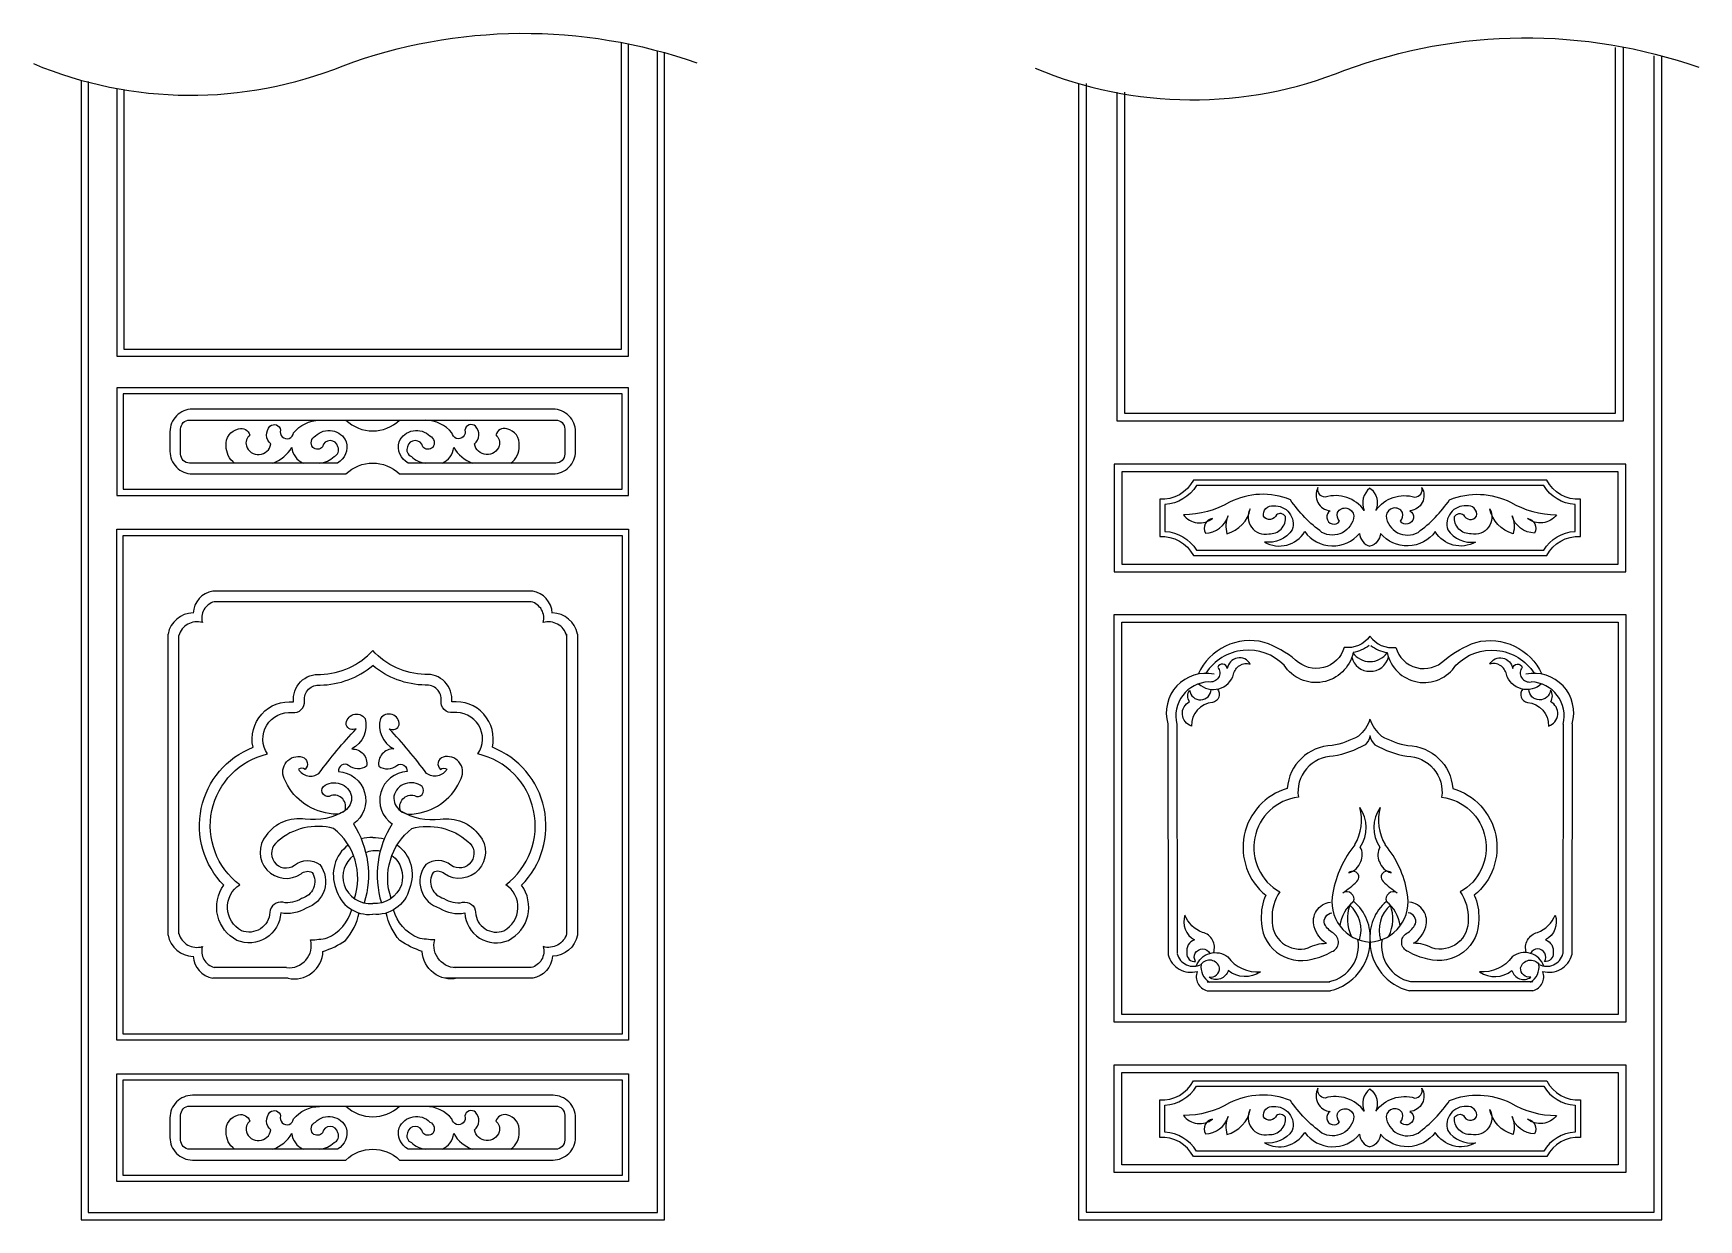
# Model space of a CAD drawing. Extents: x -66030 to 95157, y -13132 to 45879.
# Drawn here: x -27131 to -25962, y 33155 to 33988 of the extents above; entities that cross this region are included whole.
import ezdxf

# ---------------------------------------------------------------- set-up
doc = ezdxf.new("R2010")
doc.units = 0
doc.header["$LTSCALE"] = 100
doc.header["$MEASUREMENT"] = 0
doc.layers.add('3', color=11, linetype='CONTINUOUS')
doc.layers.add('4', color=121, linetype='CONTINUOUS')

msp = doc.modelspace()

# ---------------------------------------------------------------- linework, layer by layer
at = {"layer": '3'}
for p, q in [((-27004.6, 33596.3), (-26780, 33596.3)), ((-26781, 33588.7), (-27003.6, 33588.7)), ((-27028.4, 33355.8), (-27028.4, 33565)), ((-26952.7, 33332), (-27003.6, 33332)), ((-26951.7, 33324.5), (-27004.6, 33324.5))]:
    msp.add_line(p, q, dxfattribs=at)
for points in [[(-27130.5, 33966.3, 0.197288), (-26913.1, 33964.8, -0.174961), (-26664.7, 33966.8)], [(-26427.4, 33963.1, 0.197288), (-26210, 33961.6, -0.174961), (-25961.6, 33963.7)], [(-26929.6, 33686, 0.178594), (-26919.4, 33690.6, 0.448747), (-26916.8, 33697.4, 0.823263), (-26927.5, 33697.4, -0.442807), (-26934.3, 33697, -0.485729), (-26932.5, 33705, -0.531012), (-26910.9, 33701, -0.35222), (-26917.1, 33686), (-27020.8, 33686, -0.414214), (-27027.1, 33692.3), (-27027.1, 33709.9, -0.414214), (-27020.8, 33716.2), (-26873.4, 33716.2), (-26763.8, 33716.2, -0.414214), (-26757.5, 33709.9), (-26757.5, 33692.3, -0.414214), (-26763.8, 33686), (-26867.4, 33686, -0.35222), (-26873.7, 33701, -0.531012), (-26852.1, 33705, -0.485729), (-26850.2, 33697, -0.442807), (-26857.1, 33697.4, 0.823263), (-26867.8, 33697.4, 0.448747), (-26865.1, 33690.6, 0.178594), (-26855, 33686)], [(-26989.2, 33686, -0.253789), (-26995.1, 33698, -0.403966), (-26986.4, 33710, -0.415459), (-26978.6, 33705.7, 0.29198), (-26981, 33698.1, 0.790151), (-26963.8, 33699.4, -0.436323), (-26964.4, 33711.8, -0.612531), (-26957, 33709.2, 1.098798), (-26947.9, 33707.2, -0.221423), (-26929.6, 33716)], [(-26795.4, 33686, 0.253789), (-26789.5, 33698, 0.403966), (-26798.2, 33710, 0.415459), (-26805.9, 33705.7, -0.29198), (-26803.5, 33698.1, -0.790151), (-26820.8, 33699.4, 0.436323), (-26820.2, 33711.8, 0.612531), (-26827.6, 33709.2, -1.098798), (-26836.7, 33707.2, 0.221423), (-26855, 33716)], [(-26192.3, 33668.4, 0.351677), (-26196.3, 33652.8, 0.319179), (-26223.7, 33662.1, -0.475498), (-26228.8, 33668.8, 0.541097), (-26220.2, 33652.5, 1.228981), (-26213.7, 33645.2, -0.236298), (-26215.2, 33651.3, -0.733821), (-26203.6, 33649, -0.538271), (-26226, 33637.4, -0.087144), (-26248.2, 33660.3, 0.217222), (-26290.9, 33658.5, -0.131581), (-26323.2, 33649.7, 0.423298), (-26302.8, 33647.2, 0.523747), (-26307.8, 33636.9, 0.326676), (-26291.9, 33649, 0.182176), (-26292.7, 33636.4, 0.287742), (-26276.3, 33654, 0.645103), (-26263.3, 33636.4, 0.471072), (-26251.7, 33648.5, 0.446065), (-26258, 33649.7, -0.603511), (-26267, 33648.7, -0.535377), (-26260, 33656, -0.53642), (-26246.9, 33639.2, -0.287098), (-26266.3, 33630.6, 0.410592), (-26238.1, 33637.9, 0.490652), (-26199.6, 33636.7, 0.324628), (-26192.3, 33627.7, 0.324628)], [(-26192.3, 33668.4, -0.351677), (-26188.3, 33652.8, -0.319179), (-26160.8, 33662.1, 0.475498), (-26155.8, 33668.8, -0.541097), (-26164.3, 33652.5, -1.228981), (-26170.9, 33645.2, 0.236298), (-26169.4, 33651.3, 0.733821), (-26181, 33649, 0.538271), (-26158.6, 33637.4, 0.087144), (-26136.4, 33660.3, -0.217222), (-26093.6, 33658.5, 0.131581), (-26061.4, 33649.7, -0.423298), (-26081.8, 33647.2, -0.523747), (-26076.8, 33636.9, -0.326676), (-26092.6, 33649, -0.182176), (-26091.9, 33636.4, -0.287742), (-26108.2, 33654, -0.645103), (-26121.3, 33636.4, -0.471072), (-26132.9, 33648.5, -0.446065), (-26126.6, 33649.7, 0.603511), (-26117.5, 33648.7, 0.535377), (-26124.6, 33656, 0.53642), (-26137.7, 33639.2, 0.287098), (-26118.3, 33630.6, -0.410592), (-26146.5, 33637.9, -0.490652), (-26185, 33636.7, -0.324628), (-26192.3, 33627.7, -0.324628)], [(-26748.6, 33566), (-26748.6, 33354.8, -0.353091), (-26766.2, 33340, -0.344534), (-26780, 33324.5), (-26841.6, 33324.5)], [(-26756.2, 33566), (-26756.2, 33355.8, -0.417311), (-26772.6, 33346.7, -0.414462), (-26781, 33332), (-26835.4, 33332)], [(-26192.3, 33564.5, -0.280899), (-26210.4, 33556.7, -0.571033), (-26244.5, 33547.8, 0.08634), (-26266.5, 33560.2, 0.361623), (-26313, 33538)], [(-26192.3, 33564.5, 0.280899), (-26174.2, 33556.7, 0.571033), (-26140, 33547.8, -0.08634), (-26118.1, 33560.2, -0.361623), (-26071.6, 33538)], [(-26905.2, 33380.5, 0.319662), (-26919.8, 33429.6, 0.253155), (-26959.1, 33420.5, 0.994763), (-26947.2, 33403.8, -0.342748), (-26929.4, 33404.3, -0.52442), (-26939.1, 33373.7, -0.192389), (-26956.9, 33370.4, -0.520235), (-26987.6, 33351.1, -0.459429), (-26996.8, 33389.8, -0.538219), (-26976.3, 33486.6, -0.514777), (-26947.8, 33518.4, -0.472133), (-26928.9, 33537.7, 0.202667), (-26892.3, 33554.4)], [(-26879.4, 33380.6, -0.319492), (-26864.8, 33429.6, -0.253155), (-26825.5, 33420.5, -0.994763), (-26837.4, 33403.8, 0.342748), (-26855.1, 33404.3, 0.52442), (-26845.4, 33373.7, 0.192389), (-26827.7, 33370.4, 0.520235), (-26797, 33351.1, 0.459429), (-26787.8, 33389.8, 0.538219), (-26808.3, 33486.6, 0.514777), (-26836.8, 33518.4, 0.472133), (-26855.7, 33537.7, -0.202667), (-26892.3, 33554.4)], [(-26312.6, 33531.1, 0.553864), (-26288, 33537.8, -0.438091), (-26276.3, 33545, 0.706034), (-26292.5, 33541.9, 0.784724), (-26299.2, 33542.8, -0.703615), (-26305.5, 33532.5)], [(-26192.8, 33558.1, -0.123016), (-26204.2, 33553, -0.669443), (-26252.6, 33544.2, 0.479366), (-26307.5, 33538.6, 0.479366)], [(-26205.1, 33549.8, 0.355122), (-26192.3, 33539.9, 0.355122), (-26179.4, 33549.8, 0.355122)], [(-26191.8, 33558.1, 0.123016), (-26180.3, 33553, 0.669443), (-26132, 33544.2, -0.479366), (-26077.1, 33538.6, -0.479366)], [(-26071.9, 33531.1, -0.553864), (-26096.6, 33537.8, 0.438091), (-26108.3, 33545, -0.706034), (-26092.1, 33541.9, -0.784724), (-26085.4, 33542.8, 0.703615), (-26079.1, 33532.5)], [(-26911.8, 33442, -0.166488), (-26939.7, 33436.1, 0.280844), (-26967.1, 33424.8, 0.87011), (-26942.6, 33397.8, -0.310413), (-26934.8, 33398.8, -0.519696), (-26942.3, 33380.6, -0.208311), (-26955.4, 33377.8, 0.45944), (-26964.5, 33370.8, -0.513732), (-26984.4, 33357.9, -0.571888), (-26985.6, 33390.1, -0.638145), (-26966.2, 33481.9, -0.639756), (-26948.6, 33510.9, 0.481075), (-26940.2, 33519.2, -0.482823), (-26929.2, 33530.2, 0.171186), (-26892.3, 33544, 0.171186)], [(-26872.8, 33442, 0.166488), (-26844.9, 33436.1, -0.280844), (-26817.4, 33424.8, -0.87011), (-26842, 33397.8, 0.310413), (-26849.8, 33398.8, 0.519696), (-26842.3, 33380.6, 0.208311), (-26829.2, 33377.8, -0.45944), (-26820.1, 33370.8, 0.513732), (-26800.2, 33357.9, 0.571888), (-26798.9, 33390.1, 0.638145), (-26818.4, 33481.9, 0.639756), (-26836, 33510.9, -0.481075), (-26844.3, 33519.2, 0.482823), (-26855.4, 33530.2, -0.171186), (-26892.3, 33544, -0.171186)], [(-26299.4, 33527.4, -0.576868), (-26302.8, 33518.1, 0.39786), (-26317.6, 33501.5, -0.671653), (-26318.9, 33518.6, -0.337439), (-26318.9, 33526.6, 0.914578), (-26303.7, 33527.1, 0.914578)], [(-26085.1, 33527.4, 0.576868), (-26081.8, 33518.1, -0.39786), (-26067, 33501.5, 0.671653), (-26065.6, 33518.6, 0.337439), (-26065.6, 33526.6, -0.914578), (-26080.9, 33527.1, -0.914578)], [(-26911.8, 33442, 0.609446), (-26921.5, 33452.7, -0.865545), (-26926.9, 33459, -0.550191), (-26907.1, 33452.2, -0.53533), (-26922.9, 33440.2, -0.268861), (-26954.4, 33464.7, -0.641831), (-26941.7, 33479.7, -0.584387), (-26939.8, 33471.1, 0.334227), (-26944.4, 33471.2, 0.446189), (-26930.1, 33468.3, -0.027001), (-26903.9, 33499.6, -0.473828), (-26910.9, 33502.4, -0.749867), (-26897.7, 33506.8, -0.353482), (-26907, 33485.4, -0.480755), (-26896.6, 33473.4, -0.352663), (-26909.2, 33473.9, 0.629765), (-26916.4, 33469.5, -0.718822), (-26905.9, 33432.8, -0.223122), (-26898.3, 33377.5)], [(-26872.8, 33442, -0.609446), (-26863, 33452.7, 0.865545), (-26857.7, 33459, 0.550191), (-26877.5, 33452.2, 0.53533), (-26861.7, 33440.2, 0.268861), (-26830.2, 33464.7, 0.641831), (-26842.9, 33479.7, 0.584387), (-26844.8, 33471.1, -0.334227), (-26840.2, 33471.2, -0.446189), (-26854.5, 33468.3, 0.027001), (-26880.7, 33499.6, 0.473828), (-26873.7, 33502.4, 0.749867), (-26886.9, 33506.8, 0.353482), (-26877.5, 33485.4, 0.480755), (-26888, 33473.4, 0.352663), (-26875.3, 33473.9, -0.629765), (-26868.2, 33469.5, 0.718822), (-26878.6, 33432.8, 0.223082), (-26886.2, 33377.5)], [(-26192.3, 33506.3, -0.147575), (-26200.4, 33494.5, -0.083981), (-26218.9, 33487.8, 0.384397), (-26250.4, 33457.7, 0.60423), (-26265.5, 33382.8, 0.115645), (-26268.6, 33366, 0.506247), (-26233, 33337.9, 0.079259), (-26219.1, 33343.2, 0.628727), (-26218, 33356.1, -0.133534), (-26224.2, 33362.6, -0.456604), (-26219, 33370.5, -0.456604)], [(-26192.3, 33506.3, 0.147575), (-26184.2, 33494.5, 0.083981), (-26165.7, 33487.8, -0.384397), (-26134.2, 33457.7, -0.60423), (-26119.1, 33382.8, -0.115645), (-26116, 33366, -0.506247), (-26151.6, 33337.9, -0.079259), (-26165.5, 33343.2, -0.628727), (-26166.5, 33356.1, 0.133534), (-26160.4, 33362.6, 0.456604), (-26165.5, 33370.5, 0.456604)], [(-26192.3, 33494.9, -0.184377), (-26195.8, 33488.4, -0.090204), (-26218.1, 33480.3, 0.45586), (-26242.6, 33451.6, 0.726305), (-26255.5, 33385.1, 0.172065), (-26261, 33366, 0.527195), (-26235.7, 33345.8, -0.116634), (-26222.9, 33349.1, -0.176361), (-26231.5, 33360.5, -0.458694), (-26220.1, 33378)], [(-26192.3, 33494.9, 0.184377), (-26188.8, 33488.4, 0.090204), (-26166.4, 33480.3, -0.45586), (-26142, 33451.6, -0.726305), (-26129.1, 33385.1, -0.172065), (-26123.5, 33366, -0.527195), (-26148.8, 33345.8, 0.116634), (-26161.7, 33349.1, 0.176361), (-26153.1, 33360.5, 0.458694), (-26164.5, 33378)], [(-26892.3, 33423.2, 0.079239), (-26900.4, 33422.4, 0.079239)], [(-26892.3, 33423.2, -0.079218), (-26884.1, 33422.4, -0.079218)], [(-26909.4, 33418.1, 0.340843), (-26918.1, 33387.5, 0.373309), (-26892.3, 33369.4)], [(-26905.7, 33410.6, 0.320233), (-26912.4, 33390.1, 0.342937), (-26892.3, 33377)], [(-26897.3, 33412.8, -0.142296), (-26887, 33414, -0.142296)], [(-26875.1, 33418.1, -0.340517), (-26866.5, 33387.5, -0.373309), (-26892.3, 33369.4)], [(-26878.8, 33410.6, -0.319585), (-26872.2, 33390.1, -0.342291), (-26892.3, 33377)], [(-26952.7, 33332, 0.526127), (-26935.9, 33351.5, 0.053247), (-26924.3, 33352.8, 0.228768), (-26907, 33372.7)], [(-26951.7, 33324.5, 0.466148), (-26927.2, 33343.4, 0.078053), (-26911.4, 33351.1, 0.13166), (-26901.9, 33370.4)], [(-26833, 33324.5, -0.466148), (-26857.5, 33343.4, -0.078053), (-26873.3, 33351.1, -0.131525), (-26882.8, 33370.4)], [(-26832, 33332, -0.526127), (-26848.8, 33351.5, -0.053247), (-26860.4, 33352.8, -0.228428), (-26877.7, 33372.6)], [(-26302.1, 33342.5, 0.443072), (-26309.8, 33356.7, -0.223344), (-26322.2, 33368.9, 0.372063), (-26315.4, 33351.4, 0.386567), (-26320.8, 33342.3, 0.482509), (-26314.7, 33336.2, -1.048766), (-26304.8, 33342)], [(-26082.5, 33342.5, -0.443072), (-26074.7, 33356.7, 0.223344), (-26062.4, 33368.9, -0.372063), (-26069.1, 33351.4, -0.386567), (-26063.8, 33342.3, -0.482509), (-26069.8, 33336.2, 1.048766), (-26079.7, 33342)], [(-26314.3, 33333.1, -0.508941), (-26292.1, 33339.5, 0.257846), (-26269.2, 33329, -0.328208), (-26291.8, 33329.9, -0.510205), (-26305.2, 33325.2, 0.45403), (-26297.9, 33331.8, 0.631067), (-26310.8, 33334.3)], [(-26070.2, 33333.1, 0.508941), (-26092.5, 33339.5, -0.257846), (-26115.4, 33329, 0.328208), (-26092.7, 33329.9, 0.510205), (-26079.4, 33325.2, -0.45403), (-26086.6, 33331.8, -0.631067), (-26073.7, 33334.3)], [(-26192.3, 33246.9, 0.351677), (-26196.3, 33231.2, 0.319179), (-26223.7, 33240.5, -0.475498), (-26228.8, 33247.3, 0.541097), (-26220.2, 33231, 1.228981), (-26213.7, 33223.7, -0.236298), (-26215.2, 33229.7, -0.733821), (-26203.6, 33227.5, -0.538271), (-26226, 33215.9, -0.087144), (-26248.2, 33238.8, 0.217222), (-26290.9, 33237, -0.131581), (-26323.2, 33228.2, 0.423298), (-26302.8, 33225.7, 0.523747), (-26307.8, 33215.4, 0.326676), (-26291.9, 33227.5, 0.182176), (-26292.7, 33214.9, 0.287742), (-26276.3, 33232.5, 0.645103), (-26263.3, 33214.9, 0.471072), (-26251.7, 33227, 0.446065), (-26258, 33228.2, -0.603511), (-26267, 33227.2, -0.535377), (-26260, 33234.5, -0.53642), (-26246.9, 33217.7, -0.287098), (-26266.3, 33209.1, 0.410592), (-26238.1, 33216.4, 0.490652), (-26199.6, 33215.1, 0.324628), (-26192.3, 33206.2, 0.324628)], [(-26192.3, 33246.9, -0.351677), (-26188.3, 33231.2, -0.319179), (-26160.8, 33240.5, 0.475498), (-26155.8, 33247.3, -0.541097), (-26164.3, 33231, -1.228981), (-26170.9, 33223.7, 0.236298), (-26169.4, 33229.7, 0.733821), (-26181, 33227.5, 0.538271), (-26158.6, 33215.9, 0.087144), (-26136.4, 33238.8, -0.217222), (-26093.6, 33237, 0.131581), (-26061.4, 33228.2, -0.423298), (-26081.8, 33225.7, -0.523747), (-26076.8, 33215.4, -0.326676), (-26092.6, 33227.5, -0.182176), (-26091.9, 33214.9, -0.287742), (-26108.2, 33232.5, -0.645103), (-26121.3, 33214.9, -0.471072), (-26132.9, 33227, -0.446065), (-26126.6, 33228.2, 0.603511), (-26117.5, 33227.2, 0.535377), (-26124.6, 33234.5, 0.53642), (-26137.7, 33217.7, 0.287098), (-26118.3, 33209.1, -0.410592), (-26146.5, 33216.4, -0.490652), (-26185, 33215.1, -0.324628), (-26192.3, 33206.2, -0.324628)], [(-26929.6, 33204.6, 0.178594), (-26919.4, 33209.2, 0.448747), (-26916.8, 33216.1, 0.823263), (-26927.5, 33216.1, -0.442807), (-26934.3, 33215.6, -0.485729), (-26932.5, 33223.6, -0.531012), (-26910.9, 33219.6, -0.35222), (-26917.1, 33204.6), (-27020.8, 33204.6, -0.414214), (-27027.1, 33210.9), (-27027.1, 33228.5, -0.414214), (-27020.8, 33234.8), (-26873.4, 33234.8), (-26763.8, 33234.8, -0.414214), (-26757.5, 33228.5), (-26757.5, 33210.9, -0.414214), (-26763.8, 33204.6), (-26867.4, 33204.6, -0.35222), (-26873.7, 33219.6, -0.531012), (-26852.1, 33223.6, -0.485729), (-26850.2, 33215.6, -0.442807), (-26857.1, 33216.1, 0.823263), (-26867.8, 33216.1, 0.448747), (-26865.1, 33209.2, 0.178594), (-26855, 33204.6)], [(-26989.2, 33204.6, -0.253789), (-26995.1, 33216.6, -0.403966), (-26986.4, 33228.6, -0.415459), (-26978.6, 33224.3, 0.29198), (-26981, 33216.8, 0.790151), (-26963.8, 33218.1, -0.436323), (-26964.4, 33230.5, -0.612531), (-26957, 33227.9, 1.098798), (-26947.9, 33225.8, -0.221423), (-26929.6, 33234.6)], [(-26795.4, 33204.6, 0.253789), (-26789.5, 33216.6, 0.403966), (-26798.2, 33228.6, 0.415459), (-26805.9, 33224.3, -0.29198), (-26803.5, 33216.8, -0.790151), (-26820.8, 33218.1, 0.436323), (-26820.2, 33230.5, 0.612531), (-26827.6, 33227.9, -1.098798), (-26836.7, 33225.8, 0.221423), (-26855, 33234.6)]]:
    msp.add_lwpolyline(points, format="xyb", dxfattribs=at)
for points in [[(-27092.1, 33953.8), (-27092.1, 33160.1), (-26692.5, 33160.1), (-26692.5, 33974.9)], [(-26712.9, 33980.1), (-26712.9, 33760.7), (-27071.6, 33760.7), (-27071.6, 33948.8)], [(-26391.6, 33952.4), (-26391.6, 33160.5), (-25992.9, 33160.5), (-25992.9, 33971.7)], [(-26014.7, 33977.6), (-26014.7, 33715.3), (-26369.8, 33715.3), (-26369.8, 33946.2)], [(-27035.9, 33354.8), (-27035.9, 33566)], [(-26334.2, 33503), (-26333.9, 33341)], [(-26327.9, 33502.7), (-26327.6, 33341.8)], [(-26056.6, 33502.7), (-26056.9, 33341.8)], [(-26050.3, 33503), (-26050.6, 33341)], [(-26306.7, 33322.1), (-26220.6, 33322.1)], [(-26306.7, 33315.8), (-26220, 33315.8)], [(-26077.9, 33315.8), (-26164.6, 33315.8)], [(-26077.9, 33322.1), (-26163.9, 33322.1)]]:
    msp.add_lwpolyline(points, dxfattribs=at)
for points in [[(-27071.8, 33738.9), (-27071.8, 33663.3), (-26712.7, 33663.3), (-26712.7, 33738.9)], [(-27067.5, 33734.6), (-27067.5, 33667.6), (-26717.1, 33667.6), (-26717.1, 33734.6)], [(-26371.8, 33685.3), (-26371.8, 33609.7), (-26012.7, 33609.7), (-26012.7, 33685.3)], [(-26366.4, 33679.9), (-26366.4, 33615.1), (-26018.1, 33615.1), (-26018.1, 33679.9)], [(-27071.8, 33281.1), (-27071.8, 33639.7), (-26712.7, 33639.7), (-26712.7, 33281.1)], [(-27067.5, 33285.4), (-27067.5, 33635.3), (-26717.1, 33635.3), (-26717.1, 33285.4)], [(-26371.8, 33293.7), (-26371.8, 33579.8), (-26012.7, 33579.8), (-26012.7, 33293.7)], [(-26366.4, 33299.1), (-26366.4, 33574.4), (-26018.1, 33574.4), (-26018.1, 33299.1)], [(-27071.8, 33181.9), (-27071.8, 33257.5), (-26712.7, 33257.5), (-26712.7, 33181.9)], [(-26371.8, 33188.2), (-26371.8, 33263.8), (-26012.7, 33263.8), (-26012.7, 33188.2)], [(-26366.4, 33193.6), (-26366.4, 33258.4), (-26018.1, 33258.4), (-26018.1, 33193.6)], [(-27067.5, 33186.2), (-27067.5, 33253.2), (-26717.1, 33253.2), (-26717.1, 33186.2)]]:
    msp.add_lwpolyline(points, close=True, dxfattribs=at)
for points in [[(-26873.4, 33678.4), (-26765.7, 33678.4, 0.414214), (-26750, 33694.2), (-26750, 33708, 0.414214), (-26765.7, 33723.8), (-27018.9, 33723.8, 0.414214), (-27034.6, 33708), (-27034.6, 33694.2, 0.414214), (-27018.9, 33678.4), (-26911.2, 33678.4, -0.4)], [(-26044.6, 33660.7, -0.300102), (-26068.2, 33674), (-26316.3, 33674, -0.300102), (-26339.9, 33660.7), (-26339.9, 33634.4, -0.300102), (-26316.3, 33621.1), (-26068.2, 33621.1, -0.300102), (-26044.6, 33634.4)], [(-26048.4, 33656.9, -0.23954), (-26070.4, 33670.2), (-26314.1, 33670.2, -0.23954), (-26336.2, 33656.9), (-26336.2, 33638.1, -0.23954), (-26314.1, 33624.9), (-26070.4, 33624.9, -0.23954), (-26048.4, 33638.1)], [(-26044.6, 33212.8, 0.300102), (-26068.2, 33199.5), (-26316.3, 33199.5, 0.300102), (-26339.9, 33212.8), (-26339.9, 33239.2, 0.300102), (-26316.3, 33252.5), (-26068.2, 33252.5, 0.300102), (-26044.6, 33239.2)], [(-26048.4, 33216.6, 0.23954), (-26070.4, 33203.3), (-26314.1, 33203.3, 0.23954), (-26336.2, 33216.6), (-26336.2, 33235.4, 0.23954), (-26314.1, 33248.7), (-26070.4, 33248.7, 0.23954), (-26048.4, 33235.4)], [(-26873.4, 33197), (-26765.7, 33197, 0.414214), (-26750, 33212.8), (-26750, 33226.6, 0.414214), (-26765.7, 33242.4), (-27018.9, 33242.4, 0.414214), (-27034.6, 33226.6), (-27034.6, 33212.8, 0.414214), (-27018.9, 33197), (-26911.2, 33197, -0.4)]]:
    msp.add_lwpolyline(points, format="xyb", close=True, dxfattribs=at)
for centre, radius, start, end in [((-26892.3, 33736), 27.4, 226.3972, 313.6028), ((-26970.8, 33709.6), 25.1, 289.7941, 329.5532), ((-26935.4, 33698.7), 13.9, 187.4498, 245.5996), ((-26849.2, 33698.7), 13.9, 294.4004, 352.5502), ((-26813.8, 33709.6), 25.1, 210.4468, 250.2059), ((-27001.6, 33579.7), 16.8, 100.2489, 176.2913), ((-26783, 33579.7), 16.8, 3.7087, 79.7511), ((-27000.4, 33577.2), 11.9, 105.2452, 195.2937), ((-26784.1, 33577.2), 11.9, 344.7063, 74.7548), ((-27018, 33562.6), 18.3, 91.3108, 169.1014), ((-27015.7, 33561.4), 13.2, 73.7145, 164.3198), ((-26768.9, 33561.4), 13.2, 15.6802, 106.2855), ((-26766.6, 33562.6), 18.3, 10.8986, 88.6892), ((-26192.3, 33561.3), 14.6, 214.9366, 325.0634), ((-26307.4, 33510.6), 27.9, 78.2801, 195.8788), ((-26077.2, 33510.6), 27.9, 344.1212, 101.7199), ((-26304.5, 33508.4), 24.1, 92.3584, 193.492), ((-26080.1, 33508.4), 24.1, 346.508, 87.6416), ((-26230.9, 33435.3), 32.7, 328.6097, 16.1848), ((-26219.2, 33430.2), 24.3, 325.7296, 35.7043), ((-26165.4, 33430.2), 24.3, 144.2957, 214.2704), ((-26153.7, 33435.3), 32.7, 163.8152, 211.3903), ((-26145.7, 33371.6), 73.8, 140.8293, 169.9331), ((-26208.8, 33411.1), 11.1, 334.9226, 29.0315), ((-26175.7, 33411.1), 11.1, 150.9685, 205.0774), ((-26238.8, 33371.6), 73.8, 10.0669, 39.1707), ((-26211, 33410.8), 13, 287.3628, 340.1372), ((-26204.2, 33395.6), 4.08, 308.8259, 136.7043), ((-26173.5, 33410.8), 13, 199.8628, 252.6372), ((-26180.4, 33395.6), 4.08, 43.2957, 231.1741), ((-26258, 33451.2), 81.5, 304.9591, 313.8087), ((-26208.6, 33380.1), 5.12, 340.0775, 122.7048), ((-26126.6, 33451.2), 81.5, 226.1913, 235.0409), ((-26176, 33380.1), 5.12, 57.2952, 199.9225), ((-26190.5, 33378.4), 28.6, 167.6791, 266.3822), ((-26188.1, 33358.1), 25.6, 127.7151, 172.4984), ((-26179.7, 33366.2), 28.5, 160.3253, 205.1441), ((-26221.7, 33358.4), 23.1, 342.3869, 49.034), ((-26224.9, 33353.3), 32.8, 354.0571, 49.8406), ((-26159.7, 33353.4), 32.7, 130.1218, 186.051), ((-26194.1, 33378.4), 28.6, 273.6624, 12.3193), ((-26162.8, 33358.4), 23.1, 130.966, 197.6151), ((-26196.5, 33358.1), 25.6, 7.5016, 52.2849), ((-26204.8, 33366.2), 28.5, 334.8542, 19.6747), ((-27018, 33358.2), 18.3, 190.8986, 268.6892), ((-27015.7, 33359.4), 13.2, 195.6802, 286.2855), ((-26226.1, 33347.3), 25.7, 282.2501, 10.07), ((-26158.5, 33347.3), 25.7, 169.932, 257.7499), ((-27001.6, 33341.1), 16.8, 183.7087, 259.7511), ((-27000.4, 33343.6), 11.9, 164.7063, 254.7548), ((-26317.9, 33345.3), 16.6, 194.8145, 284.9667), ((-26316.2, 33344.7), 11.8, 194.6974, 297.2021), ((-26228.4, 33351), 36.1, 283.4587, 358.3112), ((-26156.2, 33350.9), 36.1, 181.6215, 256.5674), ((-26068.3, 33344.7), 11.8, 242.7979, 345.3026), ((-26066.7, 33345.3), 16.6, 255.0333, 345.1855), ((-26304.2, 33325.6), 10.1, 158.9769, 255.6242), ((-26298.3, 33332.6), 12.7, 172.542, 237.969), ((-26086.3, 33332.6), 12.7, 302.031, 7.458), ((-26080.4, 33325.6), 10.1, 284.3758, 21.0231), ((-26892.3, 33254.7), 27.4, 226.3972, 313.6028), ((-26970.8, 33228.2), 25.1, 289.7941, 329.5532), ((-26935.4, 33217.3), 13.9, 187.4498, 245.5996), ((-26849.2, 33217.3), 13.9, 294.4004, 352.5502), ((-26813.8, 33228.2), 25.1, 210.4468, 250.2059)]:
    msp.add_arc(centre, radius, start, end, dxfattribs=at)
at = {"layer": '4'}
for points in [[(-27097, 33954.6), (-27097, 33155.1), (-26687.5, 33155.1), (-26687.5, 33974)], [(-26717.9, 33980.7), (-26717.9, 33765.7), (-27066.7, 33765.7), (-27066.7, 33948.2)], [(-26397, 33952.4), (-26397, 33155.1), (-25987.5, 33155.1), (-25987.5, 33971.7)], [(-26020.1, 33977.6), (-26020.1, 33720.7), (-26364.4, 33720.7), (-26364.4, 33946.2)]]:
    msp.add_lwpolyline(points, dxfattribs=at)

doc.saveas('drawing.dxf')
